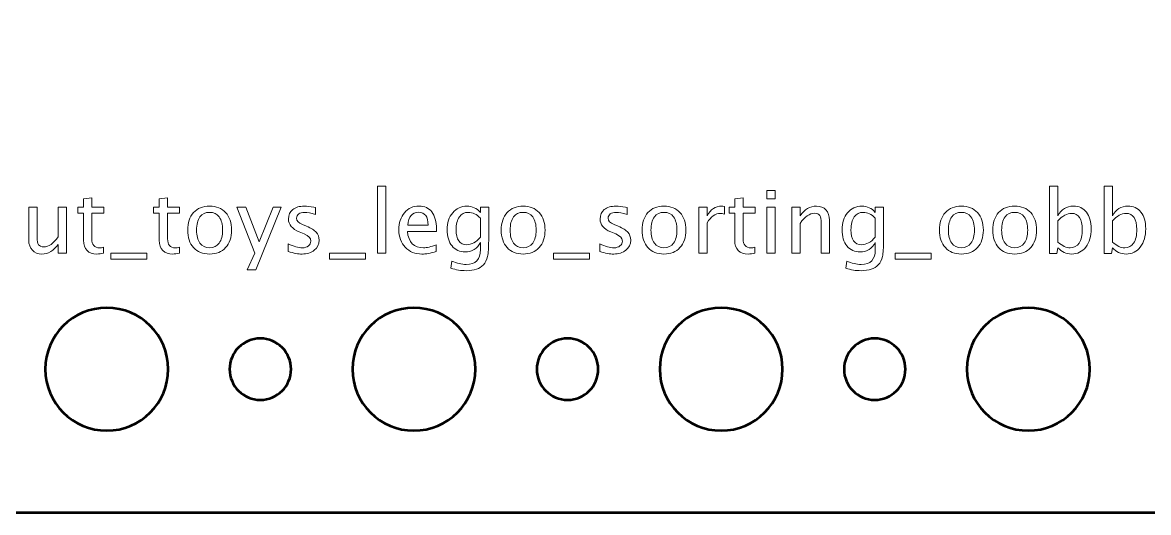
# Model space of a CAD drawing. Header units: centimetres. Extents: x -10.4 to 10.4, y -10.4 to 10.4.
# Drawn here: x -5.66 to -0.16, y -10.45 to -8.06 of the extents above; entities that cross this region are included whole.
import ezdxf

# ---------------------------------------------------------------- set-up
doc = ezdxf.new("R2010")
doc.units = ezdxf.units.CM
doc.header["$MEASUREMENT"] = 0
doc.layers.add('Layer 1', color=7, linetype='Continuous')

msp = doc.modelspace()

# ---------------------------------------------------------------- linework, layer by layer
at = {"layer": 'Layer 1', "lineweight": 53}
for points, knots in [([(-10.45, -9.95), (-10.45, -9.95), (-10.45, 9.95), (-10.45, 9.95), (-10.45, 9.95), (-10.45, 10.22614), (-10.22614, 10.45), (-9.95, 10.45), (-9.95, 10.45), (-9.95, 10.45), (9.95, 10.45), (9.95, 10.45), (9.95, 10.45), (10.22614, 10.45), (10.45, 10.22614), (10.45, 9.95), (10.45, 9.95), (10.45, 9.95), (10.45, -9.95), (10.45, -9.95), (10.45, -9.95), (10.45, -10.22614), (10.22614, -10.45), (9.95, -10.45), (9.95, -10.45), (9.95, -10.45), (-9.95, -10.45), (-9.95, -10.45), (-9.95, -10.45), (-10.22614, -10.45), (-10.45, -10.22614), (-10.45, -9.95)], [0, 0, 0, 0, 0.1111111, 0.1111111, 0.1111111, 0.1111111, 0.2222222, 0.2222222, 0.2222222, 0.2222222, 0.3333333, 0.3333333, 0.3333333, 0.3333333, 0.4444444, 0.4444444, 0.4444444, 0.4444444, 0.5555556, 0.5555556, 0.5555556, 0.5555556, 0.6666667, 0.6666667, 0.6666667, 0.6666667, 0.7777778, 0.7777778, 0.7777778, 0.7777778, 1, 1, 1, 1]), ([(-5.55, -9.75), (-5.55, -9.58431), (-5.41569, -9.45), (-5.25, -9.45), (-5.25, -9.45), (-5.08431, -9.45), (-4.95, -9.58431), (-4.95, -9.75), (-4.95, -9.75), (-4.95, -9.91569), (-5.08431, -10.05), (-5.25, -10.05), (-5.25, -10.05), (-5.41569, -10.05), (-5.55, -9.91569), (-5.55, -9.75)], [0, 0, 0, 0, 0.2, 0.2, 0.2, 0.2, 0.4, 0.4, 0.4, 0.4, 0.6, 0.6, 0.6, 0.6, 1, 1, 1, 1]), ([(-4.05, -9.75), (-4.05, -9.58431), (-3.91569, -9.45), (-3.75, -9.45), (-3.75, -9.45), (-3.58431, -9.45), (-3.45, -9.58431), (-3.45, -9.75), (-3.45, -9.75), (-3.45, -9.91569), (-3.58431, -10.05), (-3.75, -10.05), (-3.75, -10.05), (-3.91569, -10.05), (-4.05, -9.91569), (-4.05, -9.75)], [0, 0, 0, 0, 0.2, 0.2, 0.2, 0.2, 0.4, 0.4, 0.4, 0.4, 0.6, 0.6, 0.6, 0.6, 1, 1, 1, 1]), ([(-2.55, -9.75), (-2.55, -9.58431), (-2.41569, -9.45), (-2.25, -9.45), (-2.25, -9.45), (-2.08431, -9.45), (-1.95, -9.58431), (-1.95, -9.75), (-1.95, -9.75), (-1.95, -9.91569), (-2.08431, -10.05), (-2.25, -10.05), (-2.25, -10.05), (-2.41569, -10.05), (-2.55, -9.91569), (-2.55, -9.75)], [0, 0, 0, 0, 0.2, 0.2, 0.2, 0.2, 0.4, 0.4, 0.4, 0.4, 0.6, 0.6, 0.6, 0.6, 1, 1, 1, 1]), ([(-1.05, -9.75), (-1.05, -9.58431), (-0.91569, -9.45), (-0.75, -9.45), (-0.75, -9.45), (-0.58431, -9.45), (-0.45, -9.58431), (-0.45, -9.75), (-0.45, -9.75), (-0.45, -9.91569), (-0.58431, -10.05), (-0.75, -10.05), (-0.75, -10.05), (-0.91569, -10.05), (-1.05, -9.91569), (-1.05, -9.75)], [0, 0, 0, 0, 0.2, 0.2, 0.2, 0.2, 0.4, 0.4, 0.4, 0.4, 0.6, 0.6, 0.6, 0.6, 1, 1, 1, 1]), ([(-4.65, -9.75), (-4.65, -9.66716), (-4.58284, -9.6), (-4.5, -9.6), (-4.5, -9.6), (-4.41716, -9.6), (-4.35, -9.66716), (-4.35, -9.75), (-4.35, -9.75), (-4.35, -9.83284), (-4.41716, -9.9), (-4.5, -9.9), (-4.5, -9.9), (-4.58284, -9.9), (-4.65, -9.83284), (-4.65, -9.75)], [0, 0, 0, 0, 0.2, 0.2, 0.2, 0.2, 0.4, 0.4, 0.4, 0.4, 0.6, 0.6, 0.6, 0.6, 1, 1, 1, 1]), ([(-3.15, -9.75), (-3.15, -9.66716), (-3.08284, -9.6), (-3, -9.6), (-3, -9.6), (-2.91716, -9.6), (-2.85, -9.66716), (-2.85, -9.75), (-2.85, -9.75), (-2.85, -9.83284), (-2.91716, -9.9), (-3, -9.9), (-3, -9.9), (-3.08284, -9.9), (-3.15, -9.83284), (-3.15, -9.75)], [0, 0, 0, 0, 0.2, 0.2, 0.2, 0.2, 0.4, 0.4, 0.4, 0.4, 0.6, 0.6, 0.6, 0.6, 1, 1, 1, 1]), ([(-1.65, -9.75), (-1.65, -9.66716), (-1.58284, -9.6), (-1.5, -9.6), (-1.5, -9.6), (-1.41716, -9.6), (-1.35, -9.66716), (-1.35, -9.75), (-1.35, -9.75), (-1.35, -9.83284), (-1.41716, -9.9), (-1.5, -9.9), (-1.5, -9.9), (-1.58284, -9.9), (-1.65, -9.83284), (-1.65, -9.75)], [0, 0, 0, 0, 0.2, 0.2, 0.2, 0.2, 0.4, 0.4, 0.4, 0.4, 0.6, 0.6, 0.6, 0.6, 1, 1, 1, 1])]:
    msp.add_open_spline(points, degree=3, knots=knots, dxfattribs=at)
at = {"layer": 'Layer 1', "color": 5, "lineweight": 9}
for points, knots in [([(-3.92827, -9.18252), (-3.92827, -9.18252), (-3.92827, -8.85613), (-3.92827, -8.85613), (-3.92827, -8.85613), (-3.92827, -8.85613), (-3.88763, -8.85613), (-3.88763, -8.85613), (-3.88763, -8.85613), (-3.88763, -8.85613), (-3.88763, -9.18252), (-3.88763, -9.18252), (-3.88763, -9.18252), (-3.88763, -9.18252), (-3.92827, -9.18252), (-3.92827, -9.18252)], [0, 0, 0, 0, 0.2, 0.2, 0.2, 0.2, 0.4, 0.4, 0.4, 0.4, 0.6, 0.6, 0.6, 0.6, 1, 1, 1, 1]), ([(-2.02693, -8.91709), (-2.02693, -8.91709), (-2.02693, -8.87645), (-2.02693, -8.87645), (-2.02693, -8.87645), (-2.02693, -8.87645), (-1.98629, -8.87645), (-1.98629, -8.87645), (-1.98629, -8.87645), (-1.98629, -8.87645), (-1.98629, -8.91709), (-1.98629, -8.91709), (-1.98629, -8.91709), (-1.98629, -8.91709), (-2.02693, -8.91709), (-2.02693, -8.91709)], [0, 0, 0, 0, 0.2, 0.2, 0.2, 0.2, 0.4, 0.4, 0.4, 0.4, 0.6, 0.6, 0.6, 0.6, 1, 1, 1, 1]), ([(-0.64608, -9.18506), (-0.64608, -9.18506), (-0.64608, -8.85613), (-0.64608, -8.85613), (-0.64608, -8.85613), (-0.64608, -8.85613), (-0.60544, -8.85613), (-0.60544, -8.85613), (-0.60544, -8.85613), (-0.60544, -8.85613), (-0.60544, -9.00056), (-0.60544, -9.00056), (-0.60544, -9.00056), (-0.58879, -8.96916), (-0.56374, -8.9535), (-0.53037, -8.9535), (-0.53037, -8.9535), (-0.50335, -8.9535), (-0.48211, -8.96331), (-0.46659, -8.98299), (-0.46659, -8.98299), (-0.45107, -9.00268), (-0.44331, -9.02956), (-0.44331, -9.06363), (-0.44331, -9.06363), (-0.44331, -9.10075), (-0.45212, -9.13073), (-0.46969, -9.15345), (-0.46969, -9.15345), (-0.48726, -9.17624), (-0.5104, -9.1876), (-0.53905, -9.1876), (-0.53905, -9.1876), (-0.56565, -9.1876), (-0.5878, -9.17744), (-0.60544, -9.15705), (-0.60544, -9.15705), (-0.60544, -9.15705), (-0.61038, -9.18506), (-0.61038, -9.18506), (-0.61038, -9.18506), (-0.61038, -9.18506), (-0.64608, -9.18506), (-0.64608, -9.18506)], [0, 0, 0, 0, 0.0833333, 0.0833333, 0.0833333, 0.0833333, 0.1666667, 0.1666667, 0.1666667, 0.1666667, 0.25, 0.25, 0.25, 0.25, 0.3333333, 0.3333333, 0.3333333, 0.3333333, 0.4166667, 0.4166667, 0.4166667, 0.4166667, 0.5, 0.5, 0.5, 0.5, 0.5833333, 0.5833333, 0.5833333, 0.5833333, 0.6666667, 0.6666667, 0.6666667, 0.6666667, 0.75, 0.75, 0.75, 0.75, 0.8333333, 0.8333333, 0.8333333, 0.8333333, 1, 1, 1, 1]), ([(-0.37966, -9.18506), (-0.37966, -9.18506), (-0.37966, -8.85613), (-0.37966, -8.85613), (-0.37966, -8.85613), (-0.37966, -8.85613), (-0.33902, -8.85613), (-0.33902, -8.85613), (-0.33902, -8.85613), (-0.33902, -8.85613), (-0.33902, -9.00056), (-0.33902, -9.00056), (-0.33902, -9.00056), (-0.32237, -8.96916), (-0.29732, -8.9535), (-0.26395, -8.9535), (-0.26395, -8.9535), (-0.23693, -8.9535), (-0.21569, -8.96331), (-0.20017, -8.98299), (-0.20017, -8.98299), (-0.18465, -9.00268), (-0.17689, -9.02956), (-0.17689, -9.06363), (-0.17689, -9.06363), (-0.17689, -9.10075), (-0.1857, -9.13073), (-0.20327, -9.15345), (-0.20327, -9.15345), (-0.22084, -9.17624), (-0.24398, -9.1876), (-0.27263, -9.1876), (-0.27263, -9.1876), (-0.29923, -9.1876), (-0.32138, -9.17744), (-0.33902, -9.15705), (-0.33902, -9.15705), (-0.33902, -9.15705), (-0.34396, -9.18506), (-0.34396, -9.18506), (-0.34396, -9.18506), (-0.34396, -9.18506), (-0.37966, -9.18506), (-0.37966, -9.18506)], [0, 0, 0, 0, 0.0833333, 0.0833333, 0.0833333, 0.0833333, 0.1666667, 0.1666667, 0.1666667, 0.1666667, 0.25, 0.25, 0.25, 0.25, 0.3333333, 0.3333333, 0.3333333, 0.3333333, 0.4166667, 0.4166667, 0.4166667, 0.4166667, 0.5, 0.5, 0.5, 0.5, 0.5833333, 0.5833333, 0.5833333, 0.5833333, 0.6666667, 0.6666667, 0.6666667, 0.6666667, 0.75, 0.75, 0.75, 0.75, 0.8333333, 0.8333333, 0.8333333, 0.8333333, 1, 1, 1, 1]), ([(-5.48756, -9.18252), (-5.48756, -9.18252), (-5.48756, -9.14033), (-5.48756, -9.14033), (-5.48756, -9.14033), (-5.50923, -9.17187), (-5.53554, -9.1876), (-5.56645, -9.1876), (-5.56645, -9.1876), (-5.58606, -9.1876), (-5.60165, -9.18146), (-5.61322, -9.16911), (-5.61322, -9.16911), (-5.62486, -9.15677), (-5.63065, -9.14019), (-5.63065, -9.11923), (-5.63065, -9.11923), (-5.63065, -9.11923), (-5.63065, -8.95816), (-5.63065, -8.95816), (-5.63065, -8.95816), (-5.63065, -8.95816), (-5.59001, -8.95816), (-5.59001, -8.95816), (-5.59001, -8.95816), (-5.59001, -8.95816), (-5.59001, -9.10597), (-5.59001, -9.10597), (-5.59001, -9.10597), (-5.59001, -9.12283), (-5.58754, -9.13475), (-5.58267, -9.14181), (-5.58267, -9.14181), (-5.57773, -9.14894), (-5.56955, -9.15246), (-5.55805, -9.15246), (-5.55805, -9.15246), (-5.53321, -9.15246), (-5.50965, -9.13617), (-5.48756, -9.1035), (-5.48756, -9.1035), (-5.48756, -9.1035), (-5.48756, -8.95816), (-5.48756, -8.95816), (-5.48756, -8.95816), (-5.48756, -8.95816), (-5.44693, -8.95816), (-5.44693, -8.95816), (-5.44693, -8.95816), (-5.44693, -8.95816), (-5.44693, -9.18252), (-5.44693, -9.18252), (-5.44693, -9.18252), (-5.44693, -9.18252), (-5.48756, -9.18252), (-5.48756, -9.18252)], [0, 0, 0, 0, 0.0666667, 0.0666667, 0.0666667, 0.0666667, 0.1333333, 0.1333333, 0.1333333, 0.1333333, 0.2, 0.2, 0.2, 0.2, 0.2666667, 0.2666667, 0.2666667, 0.2666667, 0.3333333, 0.3333333, 0.3333333, 0.3333333, 0.4, 0.4, 0.4, 0.4, 0.4666667, 0.4666667, 0.4666667, 0.4666667, 0.5333333, 0.5333333, 0.5333333, 0.5333333, 0.6, 0.6, 0.6, 0.6, 0.6666667, 0.6666667, 0.6666667, 0.6666667, 0.7333333, 0.7333333, 0.7333333, 0.7333333, 0.8, 0.8, 0.8, 0.8, 0.8666667, 0.8666667, 0.8666667, 0.8666667, 1, 1, 1, 1]), ([(-5.26503, -9.18245), (-5.27759, -9.18591), (-5.28853, -9.1876), (-5.29777, -9.1876), (-5.29777, -9.1876), (-5.31851, -9.1876), (-5.33467, -9.18167), (-5.34624, -9.16982), (-5.34624, -9.16982), (-5.35788, -9.15797), (-5.36367, -9.14153), (-5.36367, -9.12043), (-5.36367, -9.12043), (-5.36367, -9.12043), (-5.36367, -8.98863), (-5.36367, -8.98863), (-5.36367, -8.98863), (-5.36367, -8.98863), (-5.39175, -8.98863), (-5.39175, -8.98863), (-5.39175, -8.98863), (-5.39175, -8.98863), (-5.39175, -8.95816), (-5.39175, -8.95816), (-5.39175, -8.95816), (-5.39175, -8.95816), (-5.36367, -8.95816), (-5.36367, -8.95816), (-5.36367, -8.95816), (-5.36367, -8.95816), (-5.36367, -8.91759), (-5.36367, -8.91759), (-5.36367, -8.91759), (-5.36367, -8.91759), (-5.32303, -8.91371), (-5.32303, -8.91371), (-5.32303, -8.91371), (-5.32303, -8.91371), (-5.32303, -8.95816), (-5.32303, -8.95816), (-5.32303, -8.95816), (-5.32303, -8.95816), (-5.26418, -8.95816), (-5.26418, -8.95816), (-5.26418, -8.95816), (-5.26418, -8.95816), (-5.26418, -8.98863), (-5.26418, -8.98863), (-5.26418, -8.98863), (-5.26418, -8.98863), (-5.32303, -8.98863), (-5.32303, -8.98863), (-5.32303, -8.98863), (-5.32303, -8.98863), (-5.32303, -9.11309), (-5.32303, -9.11309), (-5.32303, -9.11309), (-5.32303, -9.14244), (-5.31026, -9.15712), (-5.28479, -9.15712), (-5.28479, -9.15712), (-5.27935, -9.15712), (-5.27279, -9.1562), (-5.26503, -9.15444), (-5.26503, -9.15444), (-5.26503, -9.15444), (-5.26503, -9.18245), (-5.26503, -9.18245)], [0, 0, 0, 0, 0.0555556, 0.0555556, 0.0555556, 0.0555556, 0.1111111, 0.1111111, 0.1111111, 0.1111111, 0.1666667, 0.1666667, 0.1666667, 0.1666667, 0.2222222, 0.2222222, 0.2222222, 0.2222222, 0.2777778, 0.2777778, 0.2777778, 0.2777778, 0.3333333, 0.3333333, 0.3333333, 0.3333333, 0.3888889, 0.3888889, 0.3888889, 0.3888889, 0.4444444, 0.4444444, 0.4444444, 0.4444444, 0.5, 0.5, 0.5, 0.5, 0.5555556, 0.5555556, 0.5555556, 0.5555556, 0.6111111, 0.6111111, 0.6111111, 0.6111111, 0.6666667, 0.6666667, 0.6666667, 0.6666667, 0.7222222, 0.7222222, 0.7222222, 0.7222222, 0.7777778, 0.7777778, 0.7777778, 0.7777778, 0.8333333, 0.8333333, 0.8333333, 0.8333333, 0.8888889, 0.8888889, 0.8888889, 0.8888889, 1, 1, 1, 1]), ([(-4.89503, -9.18245), (-4.90759, -9.18591), (-4.91853, -9.1876), (-4.92777, -9.1876), (-4.92777, -9.1876), (-4.94851, -9.1876), (-4.96467, -9.18167), (-4.97624, -9.16982), (-4.97624, -9.16982), (-4.98788, -9.15797), (-4.99367, -9.14153), (-4.99367, -9.12043), (-4.99367, -9.12043), (-4.99367, -9.12043), (-4.99367, -8.98863), (-4.99367, -8.98863), (-4.99367, -8.98863), (-4.99367, -8.98863), (-5.02175, -8.98863), (-5.02175, -8.98863), (-5.02175, -8.98863), (-5.02175, -8.98863), (-5.02175, -8.95816), (-5.02175, -8.95816), (-5.02175, -8.95816), (-5.02175, -8.95816), (-4.99367, -8.95816), (-4.99367, -8.95816), (-4.99367, -8.95816), (-4.99367, -8.95816), (-4.99367, -8.91759), (-4.99367, -8.91759), (-4.99367, -8.91759), (-4.99367, -8.91759), (-4.95303, -8.91371), (-4.95303, -8.91371), (-4.95303, -8.91371), (-4.95303, -8.91371), (-4.95303, -8.95816), (-4.95303, -8.95816), (-4.95303, -8.95816), (-4.95303, -8.95816), (-4.89418, -8.95816), (-4.89418, -8.95816), (-4.89418, -8.95816), (-4.89418, -8.95816), (-4.89418, -8.98863), (-4.89418, -8.98863), (-4.89418, -8.98863), (-4.89418, -8.98863), (-4.95303, -8.98863), (-4.95303, -8.98863), (-4.95303, -8.98863), (-4.95303, -8.98863), (-4.95303, -9.11309), (-4.95303, -9.11309), (-4.95303, -9.11309), (-4.95303, -9.14244), (-4.94026, -9.15712), (-4.91479, -9.15712), (-4.91479, -9.15712), (-4.90935, -9.15712), (-4.90279, -9.1562), (-4.89503, -9.15444), (-4.89503, -9.15444), (-4.89503, -9.15444), (-4.89503, -9.18245), (-4.89503, -9.18245)], [0, 0, 0, 0, 0.0555556, 0.0555556, 0.0555556, 0.0555556, 0.1111111, 0.1111111, 0.1111111, 0.1111111, 0.1666667, 0.1666667, 0.1666667, 0.1666667, 0.2222222, 0.2222222, 0.2222222, 0.2222222, 0.2777778, 0.2777778, 0.2777778, 0.2777778, 0.3333333, 0.3333333, 0.3333333, 0.3333333, 0.3888889, 0.3888889, 0.3888889, 0.3888889, 0.4444444, 0.4444444, 0.4444444, 0.4444444, 0.5, 0.5, 0.5, 0.5, 0.5555556, 0.5555556, 0.5555556, 0.5555556, 0.6111111, 0.6111111, 0.6111111, 0.6111111, 0.6666667, 0.6666667, 0.6666667, 0.6666667, 0.7222222, 0.7222222, 0.7222222, 0.7222222, 0.7777778, 0.7777778, 0.7777778, 0.7777778, 0.8333333, 0.8333333, 0.8333333, 0.8333333, 0.8888889, 0.8888889, 0.8888889, 0.8888889, 1, 1, 1, 1]), ([(-4.74771, -9.1876), (-4.78066, -9.1876), (-4.80676, -9.17709), (-4.82595, -9.15606), (-4.82595, -9.15606), (-4.84521, -9.13504), (-4.85481, -9.10646), (-4.85481, -9.07041), (-4.85481, -9.07041), (-4.85481, -9.03443), (-4.84521, -9.00592), (-4.82595, -8.98497), (-4.82595, -8.98497), (-4.80676, -8.96401), (-4.78066, -8.9535), (-4.74771, -8.9535), (-4.74771, -8.9535), (-4.71476, -8.9535), (-4.68865, -8.96401), (-4.66946, -8.98497), (-4.66946, -8.98497), (-4.6502, -9.00592), (-4.64061, -9.03443), (-4.64061, -9.07041), (-4.64061, -9.07041), (-4.64061, -9.10646), (-4.6502, -9.13504), (-4.66946, -9.15606), (-4.66946, -9.15606), (-4.68865, -9.17709), (-4.71476, -9.1876), (-4.74771, -9.1876)], [0, 0, 0, 0, 0.1111111, 0.1111111, 0.1111111, 0.1111111, 0.2222222, 0.2222222, 0.2222222, 0.2222222, 0.3333333, 0.3333333, 0.3333333, 0.3333333, 0.4444444, 0.4444444, 0.4444444, 0.4444444, 0.5555556, 0.5555556, 0.5555556, 0.5555556, 0.6666667, 0.6666667, 0.6666667, 0.6666667, 0.7777778, 0.7777778, 0.7777778, 0.7777778, 1, 1, 1, 1]), ([(-4.5637, -9.26422), (-4.5637, -9.26422), (-4.52729, -9.1828), (-4.52729, -9.1828), (-4.52729, -9.1828), (-4.52729, -9.1828), (-4.61421, -8.95816), (-4.61421, -8.95816), (-4.61421, -8.95816), (-4.61421, -8.95816), (-4.57061, -8.95816), (-4.57061, -8.95816), (-4.57061, -8.95816), (-4.57061, -8.95816), (-4.50598, -9.12805), (-4.50598, -9.12805), (-4.50598, -9.12805), (-4.50598, -9.12805), (-4.43705, -8.95816), (-4.43705, -8.95816), (-4.43705, -8.95816), (-4.43705, -8.95816), (-4.39874, -8.95816), (-4.39874, -8.95816), (-4.39874, -8.95816), (-4.39874, -8.95816), (-4.52136, -9.26422), (-4.52136, -9.26422), (-4.52136, -9.26422), (-4.52136, -9.26422), (-4.5637, -9.26422), (-4.5637, -9.26422)], [0, 0, 0, 0, 0.1111111, 0.1111111, 0.1111111, 0.1111111, 0.2222222, 0.2222222, 0.2222222, 0.2222222, 0.3333333, 0.3333333, 0.3333333, 0.3333333, 0.4444444, 0.4444444, 0.4444444, 0.4444444, 0.5555556, 0.5555556, 0.5555556, 0.5555556, 0.6666667, 0.6666667, 0.6666667, 0.6666667, 0.7777778, 0.7777778, 0.7777778, 0.7777778, 1, 1, 1, 1]), ([(-4.36381, -9.17448), (-4.36381, -9.17448), (-4.36381, -9.13722), (-4.36381, -9.13722), (-4.36381, -9.13722), (-4.33721, -9.15049), (-4.31414, -9.15712), (-4.29446, -9.15712), (-4.29446, -9.15712), (-4.28275, -9.15712), (-4.27301, -9.15395), (-4.26532, -9.1476), (-4.26532, -9.1476), (-4.25763, -9.14132), (-4.25375, -9.13341), (-4.25375, -9.12389), (-4.25375, -9.12389), (-4.25375, -9.10999), (-4.26454, -9.09849), (-4.28613, -9.08939), (-4.28613, -9.08939), (-4.28613, -9.08939), (-4.30991, -9.0793), (-4.30991, -9.0793), (-4.30991, -9.0793), (-4.34498, -9.06476), (-4.36254, -9.04374), (-4.36254, -9.01643), (-4.36254, -9.01643), (-4.36254, -8.99689), (-4.35563, -8.98151), (-4.3418, -8.97029), (-4.3418, -8.97029), (-4.32797, -8.95907), (-4.30899, -8.9535), (-4.28493, -8.9535), (-4.28493, -8.9535), (-4.27244, -8.9535), (-4.25692, -8.95519), (-4.23851, -8.95865), (-4.23851, -8.95865), (-4.23851, -8.95865), (-4.23004, -8.96027), (-4.23004, -8.96027), (-4.23004, -8.96027), (-4.23004, -8.96027), (-4.23004, -8.99414), (-4.23004, -8.99414), (-4.23004, -8.99414), (-4.25269, -8.98736), (-4.27075, -8.98398), (-4.28423, -8.98398), (-4.28423, -8.98398), (-4.29608, -8.98398), (-4.30546, -8.98659), (-4.31259, -8.99174), (-4.31259, -8.99174), (-4.31965, -8.99689), (-4.32317, -9.0038), (-4.32317, -9.01248), (-4.32317, -9.01248), (-4.32317, -9.02469), (-4.3133, -9.03506), (-4.29347, -9.04346), (-4.29347, -9.04346), (-4.29347, -9.04346), (-4.27393, -9.05171), (-4.27393, -9.05171), (-4.27393, -9.05171), (-4.25177, -9.06102), (-4.23611, -9.0709), (-4.22694, -9.08127), (-4.22694, -9.08127), (-4.21769, -9.09165), (-4.21311, -9.10463), (-4.21311, -9.12015), (-4.21311, -9.12015), (-4.21311, -9.13983), (-4.22087, -9.15599), (-4.23646, -9.16862), (-4.23646, -9.16862), (-4.25198, -9.18125), (-4.27188, -9.1876), (-4.29608, -9.1876), (-4.29608, -9.1876), (-4.31471, -9.1876), (-4.33721, -9.18323), (-4.36381, -9.17448)], [0, 0, 0, 0, 0.0434783, 0.0434783, 0.0434783, 0.0434783, 0.0869565, 0.0869565, 0.0869565, 0.0869565, 0.1304348, 0.1304348, 0.1304348, 0.1304348, 0.173913, 0.173913, 0.173913, 0.173913, 0.2173913, 0.2173913, 0.2173913, 0.2173913, 0.2608696, 0.2608696, 0.2608696, 0.2608696, 0.3043478, 0.3043478, 0.3043478, 0.3043478, 0.3478261, 0.3478261, 0.3478261, 0.3478261, 0.3913043, 0.3913043, 0.3913043, 0.3913043, 0.4347826, 0.4347826, 0.4347826, 0.4347826, 0.4782609, 0.4782609, 0.4782609, 0.4782609, 0.5217391, 0.5217391, 0.5217391, 0.5217391, 0.5652174, 0.5652174, 0.5652174, 0.5652174, 0.6086957, 0.6086957, 0.6086957, 0.6086957, 0.6521739, 0.6521739, 0.6521739, 0.6521739, 0.6956522, 0.6956522, 0.6956522, 0.6956522, 0.7391304, 0.7391304, 0.7391304, 0.7391304, 0.7826087, 0.7826087, 0.7826087, 0.7826087, 0.826087, 0.826087, 0.826087, 0.826087, 0.8695652, 0.8695652, 0.8695652, 0.8695652, 0.9130435, 0.9130435, 0.9130435, 0.9130435, 1, 1, 1, 1]), ([(-3.64125, -9.17532), (-3.66856, -9.18351), (-3.69191, -9.1876), (-3.71139, -9.1876), (-3.71139, -9.1876), (-3.74462, -9.1876), (-3.77164, -9.17659), (-3.79245, -9.15465), (-3.79245, -9.15465), (-3.81327, -9.13271), (-3.82371, -9.10427), (-3.82371, -9.06928), (-3.82371, -9.06928), (-3.82371, -9.03534), (-3.81454, -9.00747), (-3.79612, -8.98567), (-3.79612, -8.98567), (-3.77771, -8.96394), (-3.75414, -8.95308), (-3.72543, -8.95308), (-3.72543, -8.95308), (-3.69826, -8.95308), (-3.67724, -8.96274), (-3.66242, -8.98207), (-3.66242, -8.98207), (-3.6476, -9.00141), (-3.6402, -9.02878), (-3.6402, -9.06427), (-3.6402, -9.06427), (-3.6402, -9.06427), (-3.64041, -9.07669), (-3.64041, -9.07669), (-3.64041, -9.07669), (-3.64041, -9.07669), (-3.78222, -9.07669), (-3.78222, -9.07669), (-3.78222, -9.07669), (-3.7763, -9.13031), (-3.75012, -9.15712), (-3.70377, -9.15712), (-3.70377, -9.15712), (-3.68676, -9.15712), (-3.66595, -9.15232), (-3.64125, -9.14273), (-3.64125, -9.14273), (-3.64125, -9.14273), (-3.64125, -9.17532), (-3.64125, -9.17532)], [0, 0, 0, 0, 0.0769231, 0.0769231, 0.0769231, 0.0769231, 0.1538462, 0.1538462, 0.1538462, 0.1538462, 0.2307692, 0.2307692, 0.2307692, 0.2307692, 0.3076923, 0.3076923, 0.3076923, 0.3076923, 0.3846154, 0.3846154, 0.3846154, 0.3846154, 0.4615385, 0.4615385, 0.4615385, 0.4615385, 0.5384615, 0.5384615, 0.5384615, 0.5384615, 0.6153846, 0.6153846, 0.6153846, 0.6153846, 0.6923077, 0.6923077, 0.6923077, 0.6923077, 0.7692308, 0.7692308, 0.7692308, 0.7692308, 0.8461538, 0.8461538, 0.8461538, 0.8461538, 1, 1, 1, 1]), ([(-3.56921, -9.25703), (-3.56921, -9.25703), (-3.56442, -9.22189), (-3.56442, -9.22189), (-3.56442, -9.22189), (-3.54085, -9.2329), (-3.5175, -9.2384), (-3.49443, -9.2384), (-3.49443, -9.2384), (-3.44864, -9.2384), (-3.4257, -9.21413), (-3.4257, -9.16566), (-3.4257, -9.16566), (-3.4257, -9.16566), (-3.4257, -9.13038), (-3.4257, -9.13038), (-3.4257, -9.13038), (-3.43276, -9.14527), (-3.44278, -9.15677), (-3.45583, -9.16502), (-3.45583, -9.16502), (-3.46888, -9.17328), (-3.48342, -9.17744), (-3.49943, -9.17744), (-3.49943, -9.17744), (-3.5266, -9.17744), (-3.54812, -9.1677), (-3.56399, -9.14823), (-3.56399, -9.14823), (-3.57987, -9.12876), (-3.58784, -9.10237), (-3.58784, -9.06907), (-3.58784, -9.06907), (-3.58784, -9.03499), (-3.57881, -9.00719), (-3.56075, -8.98567), (-3.56075, -8.98567), (-3.54261, -8.96422), (-3.51926, -8.9535), (-3.49054, -8.9535), (-3.49054, -8.9535), (-3.46543, -8.9535), (-3.44377, -8.96366), (-3.4257, -8.98405), (-3.4257, -8.98405), (-3.4257, -8.98405), (-3.4257, -8.95816), (-3.4257, -8.95816), (-3.4257, -8.95816), (-3.4257, -8.95816), (-3.38507, -8.95816), (-3.38507, -8.95816), (-3.38507, -8.95816), (-3.38507, -8.95816), (-3.38507, -9.12128), (-3.38507, -9.12128), (-3.38507, -9.12128), (-3.38507, -9.15634), (-3.3869, -9.18231), (-3.39057, -9.19917), (-3.39057, -9.19917), (-3.39417, -9.21603), (-3.40108, -9.22986), (-3.4111, -9.24059), (-3.4111, -9.24059), (-3.42888, -9.25942), (-3.45668, -9.26888), (-3.49443, -9.26888), (-3.49443, -9.26888), (-3.52032, -9.26888), (-3.54522, -9.26493), (-3.56921, -9.25703)], [0, 0, 0, 0, 0.0526316, 0.0526316, 0.0526316, 0.0526316, 0.1052632, 0.1052632, 0.1052632, 0.1052632, 0.1578947, 0.1578947, 0.1578947, 0.1578947, 0.2105263, 0.2105263, 0.2105263, 0.2105263, 0.2631579, 0.2631579, 0.2631579, 0.2631579, 0.3157895, 0.3157895, 0.3157895, 0.3157895, 0.3684211, 0.3684211, 0.3684211, 0.3684211, 0.4210526, 0.4210526, 0.4210526, 0.4210526, 0.4736842, 0.4736842, 0.4736842, 0.4736842, 0.5263158, 0.5263158, 0.5263158, 0.5263158, 0.5789474, 0.5789474, 0.5789474, 0.5789474, 0.6315789, 0.6315789, 0.6315789, 0.6315789, 0.6842105, 0.6842105, 0.6842105, 0.6842105, 0.7368421, 0.7368421, 0.7368421, 0.7368421, 0.7894737, 0.7894737, 0.7894737, 0.7894737, 0.8421053, 0.8421053, 0.8421053, 0.8421053, 0.8947368, 0.8947368, 0.8947368, 0.8947368, 1, 1, 1, 1]), ([(-3.21679, -9.1876), (-3.24974, -9.1876), (-3.27584, -9.17709), (-3.29503, -9.15606), (-3.29503, -9.15606), (-3.31429, -9.13504), (-3.32389, -9.10646), (-3.32389, -9.07041), (-3.32389, -9.07041), (-3.32389, -9.03443), (-3.31429, -9.00592), (-3.29503, -8.98497), (-3.29503, -8.98497), (-3.27584, -8.96401), (-3.24974, -8.9535), (-3.21679, -8.9535), (-3.21679, -8.9535), (-3.18384, -8.9535), (-3.15773, -8.96401), (-3.13854, -8.98497), (-3.13854, -8.98497), (-3.11928, -9.00592), (-3.10969, -9.03443), (-3.10969, -9.07041), (-3.10969, -9.07041), (-3.10969, -9.10646), (-3.11928, -9.13504), (-3.13854, -9.15606), (-3.13854, -9.15606), (-3.15773, -9.17709), (-3.18384, -9.1876), (-3.21679, -9.1876)], [0, 0, 0, 0, 0.1111111, 0.1111111, 0.1111111, 0.1111111, 0.2222222, 0.2222222, 0.2222222, 0.2222222, 0.3333333, 0.3333333, 0.3333333, 0.3333333, 0.4444444, 0.4444444, 0.4444444, 0.4444444, 0.5555556, 0.5555556, 0.5555556, 0.5555556, 0.6666667, 0.6666667, 0.6666667, 0.6666667, 0.7777778, 0.7777778, 0.7777778, 0.7777778, 1, 1, 1, 1]), ([(-2.84241, -9.17448), (-2.84241, -9.17448), (-2.84241, -9.13722), (-2.84241, -9.13722), (-2.84241, -9.13722), (-2.81581, -9.15049), (-2.79274, -9.15712), (-2.77306, -9.15712), (-2.77306, -9.15712), (-2.76135, -9.15712), (-2.75161, -9.15395), (-2.74392, -9.1476), (-2.74392, -9.1476), (-2.73623, -9.14132), (-2.73235, -9.13341), (-2.73235, -9.12389), (-2.73235, -9.12389), (-2.73235, -9.10999), (-2.74314, -9.09849), (-2.76473, -9.08939), (-2.76473, -9.08939), (-2.76473, -9.08939), (-2.78851, -9.0793), (-2.78851, -9.0793), (-2.78851, -9.0793), (-2.82358, -9.06476), (-2.84114, -9.04374), (-2.84114, -9.01643), (-2.84114, -9.01643), (-2.84114, -8.99689), (-2.83423, -8.98151), (-2.8204, -8.97029), (-2.8204, -8.97029), (-2.80657, -8.95907), (-2.78759, -8.9535), (-2.76353, -8.9535), (-2.76353, -8.9535), (-2.75104, -8.9535), (-2.73552, -8.95519), (-2.71711, -8.95865), (-2.71711, -8.95865), (-2.71711, -8.95865), (-2.70864, -8.96027), (-2.70864, -8.96027), (-2.70864, -8.96027), (-2.70864, -8.96027), (-2.70864, -8.99414), (-2.70864, -8.99414), (-2.70864, -8.99414), (-2.73129, -8.98736), (-2.74935, -8.98398), (-2.76283, -8.98398), (-2.76283, -8.98398), (-2.77468, -8.98398), (-2.78406, -8.98659), (-2.79119, -8.99174), (-2.79119, -8.99174), (-2.79825, -8.99689), (-2.80177, -9.0038), (-2.80177, -9.01248), (-2.80177, -9.01248), (-2.80177, -9.02469), (-2.7919, -9.03506), (-2.77207, -9.04346), (-2.77207, -9.04346), (-2.77207, -9.04346), (-2.75253, -9.05171), (-2.75253, -9.05171), (-2.75253, -9.05171), (-2.73037, -9.06102), (-2.71471, -9.0709), (-2.70554, -9.08127), (-2.70554, -9.08127), (-2.69629, -9.09165), (-2.69171, -9.10463), (-2.69171, -9.12015), (-2.69171, -9.12015), (-2.69171, -9.13983), (-2.69947, -9.15599), (-2.71506, -9.16862), (-2.71506, -9.16862), (-2.73058, -9.18125), (-2.75048, -9.1876), (-2.77468, -9.1876), (-2.77468, -9.1876), (-2.79331, -9.1876), (-2.81581, -9.18323), (-2.84241, -9.17448)], [0, 0, 0, 0, 0.0434783, 0.0434783, 0.0434783, 0.0434783, 0.0869565, 0.0869565, 0.0869565, 0.0869565, 0.1304348, 0.1304348, 0.1304348, 0.1304348, 0.173913, 0.173913, 0.173913, 0.173913, 0.2173913, 0.2173913, 0.2173913, 0.2173913, 0.2608696, 0.2608696, 0.2608696, 0.2608696, 0.3043478, 0.3043478, 0.3043478, 0.3043478, 0.3478261, 0.3478261, 0.3478261, 0.3478261, 0.3913043, 0.3913043, 0.3913043, 0.3913043, 0.4347826, 0.4347826, 0.4347826, 0.4347826, 0.4782609, 0.4782609, 0.4782609, 0.4782609, 0.5217391, 0.5217391, 0.5217391, 0.5217391, 0.5652174, 0.5652174, 0.5652174, 0.5652174, 0.6086957, 0.6086957, 0.6086957, 0.6086957, 0.6521739, 0.6521739, 0.6521739, 0.6521739, 0.6956522, 0.6956522, 0.6956522, 0.6956522, 0.7391304, 0.7391304, 0.7391304, 0.7391304, 0.7826087, 0.7826087, 0.7826087, 0.7826087, 0.826087, 0.826087, 0.826087, 0.826087, 0.8695652, 0.8695652, 0.8695652, 0.8695652, 0.9130435, 0.9130435, 0.9130435, 0.9130435, 1, 1, 1, 1]), ([(-2.52922, -9.1876), (-2.56217, -9.1876), (-2.58827, -9.17709), (-2.60746, -9.15606), (-2.60746, -9.15606), (-2.62672, -9.13504), (-2.63632, -9.10646), (-2.63632, -9.07041), (-2.63632, -9.07041), (-2.63632, -9.03443), (-2.62672, -9.00592), (-2.60746, -8.98497), (-2.60746, -8.98497), (-2.58827, -8.96401), (-2.56217, -8.9535), (-2.52922, -8.9535), (-2.52922, -8.9535), (-2.49627, -8.9535), (-2.47016, -8.96401), (-2.45097, -8.98497), (-2.45097, -8.98497), (-2.43171, -9.00592), (-2.42212, -9.03443), (-2.42212, -9.07041), (-2.42212, -9.07041), (-2.42212, -9.10646), (-2.43171, -9.13504), (-2.45097, -9.15606), (-2.45097, -9.15606), (-2.47016, -9.17709), (-2.49627, -9.1876), (-2.52922, -9.1876)], [0, 0, 0, 0, 0.1111111, 0.1111111, 0.1111111, 0.1111111, 0.2222222, 0.2222222, 0.2222222, 0.2222222, 0.3333333, 0.3333333, 0.3333333, 0.3333333, 0.4444444, 0.4444444, 0.4444444, 0.4444444, 0.5555556, 0.5555556, 0.5555556, 0.5555556, 0.6666667, 0.6666667, 0.6666667, 0.6666667, 0.7777778, 0.7777778, 0.7777778, 0.7777778, 1, 1, 1, 1]), ([(-2.35847, -9.18252), (-2.35847, -9.18252), (-2.35847, -8.95816), (-2.35847, -8.95816), (-2.35847, -8.95816), (-2.35847, -8.95816), (-2.31783, -8.95816), (-2.31783, -8.95816), (-2.31783, -8.95816), (-2.31783, -8.95816), (-2.31783, -9.00056), (-2.31783, -9.00056), (-2.31783, -9.00056), (-2.30167, -8.96916), (-2.27825, -8.9535), (-2.24749, -8.9535), (-2.24749, -8.9535), (-2.24332, -8.9535), (-2.23895, -8.95385), (-2.23443, -8.95456), (-2.23443, -8.95456), (-2.23443, -8.95456), (-2.23443, -8.99259), (-2.23443, -8.99259), (-2.23443, -8.99259), (-2.24149, -8.99026), (-2.2477, -8.98906), (-2.25306, -8.98906), (-2.25306, -8.98906), (-2.27888, -8.98906), (-2.30047, -9.0043), (-2.31783, -9.03485), (-2.31783, -9.03485), (-2.31783, -9.03485), (-2.31783, -9.18252), (-2.31783, -9.18252), (-2.31783, -9.18252), (-2.31783, -9.18252), (-2.35847, -9.18252), (-2.35847, -9.18252)], [0, 0, 0, 0, 0.0909091, 0.0909091, 0.0909091, 0.0909091, 0.1818182, 0.1818182, 0.1818182, 0.1818182, 0.2727273, 0.2727273, 0.2727273, 0.2727273, 0.3636364, 0.3636364, 0.3636364, 0.3636364, 0.4545455, 0.4545455, 0.4545455, 0.4545455, 0.5454545, 0.5454545, 0.5454545, 0.5454545, 0.6363636, 0.6363636, 0.6363636, 0.6363636, 0.7272727, 0.7272727, 0.7272727, 0.7272727, 0.8181818, 0.8181818, 0.8181818, 0.8181818, 1, 1, 1, 1]), ([(-2.08493, -9.18245), (-2.09749, -9.18591), (-2.10843, -9.1876), (-2.11767, -9.1876), (-2.11767, -9.1876), (-2.13841, -9.1876), (-2.15457, -9.18167), (-2.16614, -9.16982), (-2.16614, -9.16982), (-2.17778, -9.15797), (-2.18357, -9.14153), (-2.18357, -9.12043), (-2.18357, -9.12043), (-2.18357, -9.12043), (-2.18357, -8.98863), (-2.18357, -8.98863), (-2.18357, -8.98863), (-2.18357, -8.98863), (-2.21165, -8.98863), (-2.21165, -8.98863), (-2.21165, -8.98863), (-2.21165, -8.98863), (-2.21165, -8.95816), (-2.21165, -8.95816), (-2.21165, -8.95816), (-2.21165, -8.95816), (-2.18357, -8.95816), (-2.18357, -8.95816), (-2.18357, -8.95816), (-2.18357, -8.95816), (-2.18357, -8.91759), (-2.18357, -8.91759), (-2.18357, -8.91759), (-2.18357, -8.91759), (-2.14293, -8.91371), (-2.14293, -8.91371), (-2.14293, -8.91371), (-2.14293, -8.91371), (-2.14293, -8.95816), (-2.14293, -8.95816), (-2.14293, -8.95816), (-2.14293, -8.95816), (-2.08408, -8.95816), (-2.08408, -8.95816), (-2.08408, -8.95816), (-2.08408, -8.95816), (-2.08408, -8.98863), (-2.08408, -8.98863), (-2.08408, -8.98863), (-2.08408, -8.98863), (-2.14293, -8.98863), (-2.14293, -8.98863), (-2.14293, -8.98863), (-2.14293, -8.98863), (-2.14293, -9.11309), (-2.14293, -9.11309), (-2.14293, -9.11309), (-2.14293, -9.14244), (-2.13016, -9.15712), (-2.10469, -9.15712), (-2.10469, -9.15712), (-2.09925, -9.15712), (-2.09269, -9.1562), (-2.08493, -9.15444), (-2.08493, -9.15444), (-2.08493, -9.15444), (-2.08493, -9.18245), (-2.08493, -9.18245)], [0, 0, 0, 0, 0.0555556, 0.0555556, 0.0555556, 0.0555556, 0.1111111, 0.1111111, 0.1111111, 0.1111111, 0.1666667, 0.1666667, 0.1666667, 0.1666667, 0.2222222, 0.2222222, 0.2222222, 0.2222222, 0.2777778, 0.2777778, 0.2777778, 0.2777778, 0.3333333, 0.3333333, 0.3333333, 0.3333333, 0.3888889, 0.3888889, 0.3888889, 0.3888889, 0.4444444, 0.4444444, 0.4444444, 0.4444444, 0.5, 0.5, 0.5, 0.5, 0.5555556, 0.5555556, 0.5555556, 0.5555556, 0.6111111, 0.6111111, 0.6111111, 0.6111111, 0.6666667, 0.6666667, 0.6666667, 0.6666667, 0.7222222, 0.7222222, 0.7222222, 0.7222222, 0.7777778, 0.7777778, 0.7777778, 0.7777778, 0.8333333, 0.8333333, 0.8333333, 0.8333333, 0.8888889, 0.8888889, 0.8888889, 0.8888889, 1, 1, 1, 1]), ([(-2.02693, -9.18252), (-2.02693, -9.18252), (-2.02693, -8.95816), (-2.02693, -8.95816), (-2.02693, -8.95816), (-2.02693, -8.95816), (-1.98629, -8.95816), (-1.98629, -8.95816), (-1.98629, -8.95816), (-1.98629, -8.95816), (-1.98629, -9.18252), (-1.98629, -9.18252), (-1.98629, -9.18252), (-1.98629, -9.18252), (-2.02693, -9.18252), (-2.02693, -9.18252)], [0, 0, 0, 0, 0.2, 0.2, 0.2, 0.2, 0.4, 0.4, 0.4, 0.4, 0.6, 0.6, 0.6, 0.6, 1, 1, 1, 1]), ([(-1.90459, -9.18252), (-1.90459, -9.18252), (-1.90459, -8.95816), (-1.90459, -8.95816), (-1.90459, -8.95816), (-1.90459, -8.95816), (-1.86395, -8.95816), (-1.86395, -8.95816), (-1.86395, -8.95816), (-1.86395, -8.95816), (-1.86395, -9.00056), (-1.86395, -9.00056), (-1.86395, -9.00056), (-1.84243, -8.96916), (-1.81604, -8.9535), (-1.78486, -8.9535), (-1.78486, -8.9535), (-1.76524, -8.9535), (-1.74965, -8.95964), (-1.73815, -8.97198), (-1.73815, -8.97198), (-1.72665, -8.98426), (-1.72087, -9.00084), (-1.72087, -9.02158), (-1.72087, -9.02158), (-1.72087, -9.02158), (-1.72087, -9.18252), (-1.72087, -9.18252), (-1.72087, -9.18252), (-1.72087, -9.18252), (-1.7615, -9.18252), (-1.7615, -9.18252), (-1.7615, -9.18252), (-1.7615, -9.18252), (-1.7615, -9.03485), (-1.7615, -9.03485), (-1.7615, -9.03485), (-1.7615, -9.0182), (-1.76397, -9.00634), (-1.76884, -8.99929), (-1.76884, -8.99929), (-1.77378, -8.99216), (-1.7819, -8.98863), (-1.79325, -8.98863), (-1.79325, -8.98863), (-1.81823, -8.98863), (-1.8418, -9.00493), (-1.86395, -9.03753), (-1.86395, -9.03753), (-1.86395, -9.03753), (-1.86395, -9.18252), (-1.86395, -9.18252), (-1.86395, -9.18252), (-1.86395, -9.18252), (-1.90459, -9.18252), (-1.90459, -9.18252)], [0, 0, 0, 0, 0.0666667, 0.0666667, 0.0666667, 0.0666667, 0.1333333, 0.1333333, 0.1333333, 0.1333333, 0.2, 0.2, 0.2, 0.2, 0.2666667, 0.2666667, 0.2666667, 0.2666667, 0.3333333, 0.3333333, 0.3333333, 0.3333333, 0.4, 0.4, 0.4, 0.4, 0.4666667, 0.4666667, 0.4666667, 0.4666667, 0.5333333, 0.5333333, 0.5333333, 0.5333333, 0.6, 0.6, 0.6, 0.6, 0.6666667, 0.6666667, 0.6666667, 0.6666667, 0.7333333, 0.7333333, 0.7333333, 0.7333333, 0.8, 0.8, 0.8, 0.8, 0.8666667, 0.8666667, 0.8666667, 0.8666667, 1, 1, 1, 1]), ([(-1.64099, -9.25703), (-1.64099, -9.25703), (-1.6362, -9.22189), (-1.6362, -9.22189), (-1.6362, -9.22189), (-1.61263, -9.2329), (-1.58928, -9.2384), (-1.56621, -9.2384), (-1.56621, -9.2384), (-1.52042, -9.2384), (-1.49748, -9.21413), (-1.49748, -9.16566), (-1.49748, -9.16566), (-1.49748, -9.16566), (-1.49748, -9.13038), (-1.49748, -9.13038), (-1.49748, -9.13038), (-1.50454, -9.14527), (-1.51456, -9.15677), (-1.52761, -9.16502), (-1.52761, -9.16502), (-1.54066, -9.17328), (-1.5552, -9.17744), (-1.57121, -9.17744), (-1.57121, -9.17744), (-1.59838, -9.17744), (-1.6199, -9.1677), (-1.63577, -9.14823), (-1.63577, -9.14823), (-1.65165, -9.12876), (-1.65962, -9.10237), (-1.65962, -9.06907), (-1.65962, -9.06907), (-1.65962, -9.03499), (-1.65059, -9.00719), (-1.63253, -8.98567), (-1.63253, -8.98567), (-1.61439, -8.96422), (-1.59104, -8.9535), (-1.56232, -8.9535), (-1.56232, -8.9535), (-1.53721, -8.9535), (-1.51555, -8.96366), (-1.49748, -8.98405), (-1.49748, -8.98405), (-1.49748, -8.98405), (-1.49748, -8.95816), (-1.49748, -8.95816), (-1.49748, -8.95816), (-1.49748, -8.95816), (-1.45685, -8.95816), (-1.45685, -8.95816), (-1.45685, -8.95816), (-1.45685, -8.95816), (-1.45685, -9.12128), (-1.45685, -9.12128), (-1.45685, -9.12128), (-1.45685, -9.15634), (-1.45868, -9.18231), (-1.46235, -9.19917), (-1.46235, -9.19917), (-1.46595, -9.21603), (-1.47286, -9.22986), (-1.48288, -9.24059), (-1.48288, -9.24059), (-1.50066, -9.25942), (-1.52846, -9.26888), (-1.56621, -9.26888), (-1.56621, -9.26888), (-1.5921, -9.26888), (-1.617, -9.26493), (-1.64099, -9.25703)], [0, 0, 0, 0, 0.0526316, 0.0526316, 0.0526316, 0.0526316, 0.1052632, 0.1052632, 0.1052632, 0.1052632, 0.1578947, 0.1578947, 0.1578947, 0.1578947, 0.2105263, 0.2105263, 0.2105263, 0.2105263, 0.2631579, 0.2631579, 0.2631579, 0.2631579, 0.3157895, 0.3157895, 0.3157895, 0.3157895, 0.3684211, 0.3684211, 0.3684211, 0.3684211, 0.4210526, 0.4210526, 0.4210526, 0.4210526, 0.4736842, 0.4736842, 0.4736842, 0.4736842, 0.5263158, 0.5263158, 0.5263158, 0.5263158, 0.5789474, 0.5789474, 0.5789474, 0.5789474, 0.6315789, 0.6315789, 0.6315789, 0.6315789, 0.6842105, 0.6842105, 0.6842105, 0.6842105, 0.7368421, 0.7368421, 0.7368421, 0.7368421, 0.7894737, 0.7894737, 0.7894737, 0.7894737, 0.8421053, 0.8421053, 0.8421053, 0.8421053, 0.8947368, 0.8947368, 0.8947368, 0.8947368, 1, 1, 1, 1]), ([(-1.0769, -9.1876), (-1.10985, -9.1876), (-1.13595, -9.17709), (-1.15514, -9.15606), (-1.15514, -9.15606), (-1.1744, -9.13504), (-1.184, -9.10646), (-1.184, -9.07041), (-1.184, -9.07041), (-1.184, -9.03443), (-1.1744, -9.00592), (-1.15514, -8.98497), (-1.15514, -8.98497), (-1.13595, -8.96401), (-1.10985, -8.9535), (-1.0769, -8.9535), (-1.0769, -8.9535), (-1.04395, -8.9535), (-1.01784, -8.96401), (-0.99865, -8.98497), (-0.99865, -8.98497), (-0.97939, -9.00592), (-0.9698, -9.03443), (-0.9698, -9.07041), (-0.9698, -9.07041), (-0.9698, -9.10646), (-0.97939, -9.13504), (-0.99865, -9.15606), (-0.99865, -9.15606), (-1.01784, -9.17709), (-1.04395, -9.1876), (-1.0769, -9.1876)], [0, 0, 0, 0, 0.1111111, 0.1111111, 0.1111111, 0.1111111, 0.2222222, 0.2222222, 0.2222222, 0.2222222, 0.3333333, 0.3333333, 0.3333333, 0.3333333, 0.4444444, 0.4444444, 0.4444444, 0.4444444, 0.5555556, 0.5555556, 0.5555556, 0.5555556, 0.6666667, 0.6666667, 0.6666667, 0.6666667, 0.7777778, 0.7777778, 0.7777778, 0.7777778, 1, 1, 1, 1]), ([(-0.81683, -9.1876), (-0.84978, -9.1876), (-0.87588, -9.17709), (-0.89507, -9.15606), (-0.89507, -9.15606), (-0.91433, -9.13504), (-0.92393, -9.10646), (-0.92393, -9.07041), (-0.92393, -9.07041), (-0.92393, -9.03443), (-0.91433, -9.00592), (-0.89507, -8.98497), (-0.89507, -8.98497), (-0.87588, -8.96401), (-0.84978, -8.9535), (-0.81683, -8.9535), (-0.81683, -8.9535), (-0.78388, -8.9535), (-0.75777, -8.96401), (-0.73858, -8.98497), (-0.73858, -8.98497), (-0.71932, -9.00592), (-0.70973, -9.03443), (-0.70973, -9.07041), (-0.70973, -9.07041), (-0.70973, -9.10646), (-0.71932, -9.13504), (-0.73858, -9.15606), (-0.73858, -9.15606), (-0.75777, -9.17709), (-0.78388, -9.1876), (-0.81683, -9.1876)], [0, 0, 0, 0, 0.1111111, 0.1111111, 0.1111111, 0.1111111, 0.2222222, 0.2222222, 0.2222222, 0.2222222, 0.3333333, 0.3333333, 0.3333333, 0.3333333, 0.4444444, 0.4444444, 0.4444444, 0.4444444, 0.5555556, 0.5555556, 0.5555556, 0.5555556, 0.6666667, 0.6666667, 0.6666667, 0.6666667, 0.7777778, 0.7777778, 0.7777778, 0.7777778, 1, 1, 1, 1]), ([(-4.74778, -9.15712), (-4.72767, -9.15712), (-4.71201, -9.14957), (-4.70086, -9.1344), (-4.70086, -9.1344), (-4.68978, -9.1193), (-4.68421, -9.09792), (-4.68421, -9.07041), (-4.68421, -9.07041), (-4.68421, -9.04296), (-4.68978, -9.02165), (-4.70086, -9.00656), (-4.70086, -9.00656), (-4.71201, -8.99153), (-4.72767, -8.98398), (-4.74778, -8.98398), (-4.74778, -8.98398), (-4.76796, -8.98398), (-4.78362, -8.99153), (-4.79463, -9.00656), (-4.79463, -9.00656), (-4.8057, -9.02165), (-4.81121, -9.04296), (-4.81121, -9.07041), (-4.81121, -9.07041), (-4.81121, -9.09792), (-4.8057, -9.1193), (-4.79463, -9.1344), (-4.79463, -9.1344), (-4.78362, -9.14957), (-4.76796, -9.15712), (-4.74778, -9.15712)], [0, 0, 0, 0, 0.1111111, 0.1111111, 0.1111111, 0.1111111, 0.2222222, 0.2222222, 0.2222222, 0.2222222, 0.3333333, 0.3333333, 0.3333333, 0.3333333, 0.4444444, 0.4444444, 0.4444444, 0.4444444, 0.5555556, 0.5555556, 0.5555556, 0.5555556, 0.6666667, 0.6666667, 0.6666667, 0.6666667, 0.7777778, 0.7777778, 0.7777778, 0.7777778, 1, 1, 1, 1]), ([(-3.78011, -9.04621), (-3.78011, -9.04621), (-3.68105, -9.04621), (-3.68105, -9.04621), (-3.68105, -9.04621), (-3.68105, -9.00444), (-3.69664, -8.98355), (-3.72776, -8.98355), (-3.72776, -8.98355), (-3.75908, -8.98355), (-3.77651, -9.00444), (-3.78011, -9.04621)], [0, 0, 0, 0, 0.25, 0.25, 0.25, 0.25, 0.5, 0.5, 0.5, 0.5, 1, 1, 1, 1]), ([(-3.4257, -9.10491), (-3.4257, -9.10491), (-3.4257, -9.01185), (-3.4257, -9.01185), (-3.4257, -9.01185), (-3.44363, -8.99329), (-3.46317, -8.98398), (-3.48427, -8.98398), (-3.48427, -8.98398), (-3.50303, -8.98398), (-3.51771, -8.99146), (-3.52829, -9.00649), (-3.52829, -9.00649), (-3.53895, -9.02144), (-3.54424, -9.04226), (-3.54424, -9.06879), (-3.54424, -9.06879), (-3.54424, -9.11754), (-3.52695, -9.14188), (-3.49231, -9.14188), (-3.49231, -9.14188), (-3.46874, -9.14188), (-3.44652, -9.12953), (-3.4257, -9.10491)], [0, 0, 0, 0, 0.1428571, 0.1428571, 0.1428571, 0.1428571, 0.2857143, 0.2857143, 0.2857143, 0.2857143, 0.4285714, 0.4285714, 0.4285714, 0.4285714, 0.5714286, 0.5714286, 0.5714286, 0.5714286, 0.7142857, 0.7142857, 0.7142857, 0.7142857, 1, 1, 1, 1]), ([(-3.21686, -9.15712), (-3.19675, -9.15712), (-3.18109, -9.14957), (-3.16994, -9.1344), (-3.16994, -9.1344), (-3.15886, -9.1193), (-3.15329, -9.09792), (-3.15329, -9.07041), (-3.15329, -9.07041), (-3.15329, -9.04296), (-3.15886, -9.02165), (-3.16994, -9.00656), (-3.16994, -9.00656), (-3.18109, -8.99153), (-3.19675, -8.98398), (-3.21686, -8.98398), (-3.21686, -8.98398), (-3.23704, -8.98398), (-3.2527, -8.99153), (-3.26371, -9.00656), (-3.26371, -9.00656), (-3.27478, -9.02165), (-3.28029, -9.04296), (-3.28029, -9.07041), (-3.28029, -9.07041), (-3.28029, -9.09792), (-3.27478, -9.1193), (-3.26371, -9.1344), (-3.26371, -9.1344), (-3.2527, -9.14957), (-3.23704, -9.15712), (-3.21686, -9.15712)], [0, 0, 0, 0, 0.1111111, 0.1111111, 0.1111111, 0.1111111, 0.2222222, 0.2222222, 0.2222222, 0.2222222, 0.3333333, 0.3333333, 0.3333333, 0.3333333, 0.4444444, 0.4444444, 0.4444444, 0.4444444, 0.5555556, 0.5555556, 0.5555556, 0.5555556, 0.6666667, 0.6666667, 0.6666667, 0.6666667, 0.7777778, 0.7777778, 0.7777778, 0.7777778, 1, 1, 1, 1]), ([(-2.52929, -9.15712), (-2.50918, -9.15712), (-2.49352, -9.14957), (-2.48237, -9.1344), (-2.48237, -9.1344), (-2.47129, -9.1193), (-2.46572, -9.09792), (-2.46572, -9.07041), (-2.46572, -9.07041), (-2.46572, -9.04296), (-2.47129, -9.02165), (-2.48237, -9.00656), (-2.48237, -9.00656), (-2.49352, -8.99153), (-2.50918, -8.98398), (-2.52929, -8.98398), (-2.52929, -8.98398), (-2.54947, -8.98398), (-2.56513, -8.99153), (-2.57614, -9.00656), (-2.57614, -9.00656), (-2.58721, -9.02165), (-2.59272, -9.04296), (-2.59272, -9.07041), (-2.59272, -9.07041), (-2.59272, -9.09792), (-2.58721, -9.1193), (-2.57614, -9.1344), (-2.57614, -9.1344), (-2.56513, -9.14957), (-2.54947, -9.15712), (-2.52929, -9.15712)], [0, 0, 0, 0, 0.1111111, 0.1111111, 0.1111111, 0.1111111, 0.2222222, 0.2222222, 0.2222222, 0.2222222, 0.3333333, 0.3333333, 0.3333333, 0.3333333, 0.4444444, 0.4444444, 0.4444444, 0.4444444, 0.5555556, 0.5555556, 0.5555556, 0.5555556, 0.6666667, 0.6666667, 0.6666667, 0.6666667, 0.7777778, 0.7777778, 0.7777778, 0.7777778, 1, 1, 1, 1]), ([(-1.49748, -9.10491), (-1.49748, -9.10491), (-1.49748, -9.01185), (-1.49748, -9.01185), (-1.49748, -9.01185), (-1.51541, -8.99329), (-1.53495, -8.98398), (-1.55605, -8.98398), (-1.55605, -8.98398), (-1.57481, -8.98398), (-1.58949, -8.99146), (-1.60007, -9.00649), (-1.60007, -9.00649), (-1.61073, -9.02144), (-1.61602, -9.04226), (-1.61602, -9.06879), (-1.61602, -9.06879), (-1.61602, -9.11754), (-1.59873, -9.14188), (-1.56409, -9.14188), (-1.56409, -9.14188), (-1.54052, -9.14188), (-1.5183, -9.12953), (-1.49748, -9.10491)], [0, 0, 0, 0, 0.1428571, 0.1428571, 0.1428571, 0.1428571, 0.2857143, 0.2857143, 0.2857143, 0.2857143, 0.4285714, 0.4285714, 0.4285714, 0.4285714, 0.5714286, 0.5714286, 0.5714286, 0.5714286, 0.7142857, 0.7142857, 0.7142857, 0.7142857, 1, 1, 1, 1]), ([(-1.07697, -9.15712), (-1.05686, -9.15712), (-1.0412, -9.14957), (-1.03005, -9.1344), (-1.03005, -9.1344), (-1.01897, -9.1193), (-1.0134, -9.09792), (-1.0134, -9.07041), (-1.0134, -9.07041), (-1.0134, -9.04296), (-1.01897, -9.02165), (-1.03005, -9.00656), (-1.03005, -9.00656), (-1.0412, -8.99153), (-1.05686, -8.98398), (-1.07697, -8.98398), (-1.07697, -8.98398), (-1.09715, -8.98398), (-1.11281, -8.99153), (-1.12382, -9.00656), (-1.12382, -9.00656), (-1.13489, -9.02165), (-1.1404, -9.04296), (-1.1404, -9.07041), (-1.1404, -9.07041), (-1.1404, -9.09792), (-1.13489, -9.1193), (-1.12382, -9.1344), (-1.12382, -9.1344), (-1.11281, -9.14957), (-1.09715, -9.15712), (-1.07697, -9.15712)], [0, 0, 0, 0, 0.1111111, 0.1111111, 0.1111111, 0.1111111, 0.2222222, 0.2222222, 0.2222222, 0.2222222, 0.3333333, 0.3333333, 0.3333333, 0.3333333, 0.4444444, 0.4444444, 0.4444444, 0.4444444, 0.5555556, 0.5555556, 0.5555556, 0.5555556, 0.6666667, 0.6666667, 0.6666667, 0.6666667, 0.7777778, 0.7777778, 0.7777778, 0.7777778, 1, 1, 1, 1]), ([(-0.8169, -9.15712), (-0.79679, -9.15712), (-0.78113, -9.14957), (-0.76998, -9.1344), (-0.76998, -9.1344), (-0.7589, -9.1193), (-0.75333, -9.09792), (-0.75333, -9.07041), (-0.75333, -9.07041), (-0.75333, -9.04296), (-0.7589, -9.02165), (-0.76998, -9.00656), (-0.76998, -9.00656), (-0.78113, -8.99153), (-0.79679, -8.98398), (-0.8169, -8.98398), (-0.8169, -8.98398), (-0.83708, -8.98398), (-0.85274, -8.99153), (-0.86375, -9.00656), (-0.86375, -9.00656), (-0.87482, -9.02165), (-0.88033, -9.04296), (-0.88033, -9.07041), (-0.88033, -9.07041), (-0.88033, -9.09792), (-0.87482, -9.1193), (-0.86375, -9.1344), (-0.86375, -9.1344), (-0.85274, -9.14957), (-0.83708, -9.15712), (-0.8169, -9.15712)], [0, 0, 0, 0, 0.1111111, 0.1111111, 0.1111111, 0.1111111, 0.2222222, 0.2222222, 0.2222222, 0.2222222, 0.3333333, 0.3333333, 0.3333333, 0.3333333, 0.4444444, 0.4444444, 0.4444444, 0.4444444, 0.5555556, 0.5555556, 0.5555556, 0.5555556, 0.6666667, 0.6666667, 0.6666667, 0.6666667, 0.7777778, 0.7777778, 0.7777778, 0.7777778, 1, 1, 1, 1]), ([(-0.60544, -9.12904), (-0.58449, -9.14774), (-0.56452, -9.15712), (-0.54554, -9.15712), (-0.54554, -9.15712), (-0.52684, -9.15712), (-0.51238, -9.14929), (-0.50222, -9.1337), (-0.50222, -9.1337), (-0.49199, -9.1181), (-0.48691, -9.09616), (-0.48691, -9.0678), (-0.48691, -9.0678), (-0.48691, -9.0153), (-0.50426, -8.98906), (-0.53898, -8.98906), (-0.53898, -8.98906), (-0.5617, -8.98906), (-0.58385, -9.00133), (-0.60544, -9.02596), (-0.60544, -9.02596), (-0.60544, -9.02596), (-0.60544, -9.12904), (-0.60544, -9.12904)], [0, 0, 0, 0, 0.1428571, 0.1428571, 0.1428571, 0.1428571, 0.2857143, 0.2857143, 0.2857143, 0.2857143, 0.4285714, 0.4285714, 0.4285714, 0.4285714, 0.5714286, 0.5714286, 0.5714286, 0.5714286, 0.7142857, 0.7142857, 0.7142857, 0.7142857, 1, 1, 1, 1]), ([(-0.33902, -9.12904), (-0.31807, -9.14774), (-0.2981, -9.15712), (-0.27912, -9.15712), (-0.27912, -9.15712), (-0.26042, -9.15712), (-0.24596, -9.14929), (-0.2358, -9.1337), (-0.2358, -9.1337), (-0.22557, -9.1181), (-0.22049, -9.09616), (-0.22049, -9.0678), (-0.22049, -9.0678), (-0.22049, -9.0153), (-0.23784, -8.98906), (-0.27256, -8.98906), (-0.27256, -8.98906), (-0.29528, -8.98906), (-0.31743, -9.00133), (-0.33902, -9.02596), (-0.33902, -9.02596), (-0.33902, -9.02596), (-0.33902, -9.12904), (-0.33902, -9.12904)], [0, 0, 0, 0, 0.1428571, 0.1428571, 0.1428571, 0.1428571, 0.2857143, 0.2857143, 0.2857143, 0.2857143, 0.4285714, 0.4285714, 0.4285714, 0.4285714, 0.5714286, 0.5714286, 0.5714286, 0.5714286, 0.7142857, 0.7142857, 0.7142857, 0.7142857, 1, 1, 1, 1]), ([(-5.22989, -9.213), (-5.22989, -9.213), (-5.22989, -9.18252), (-5.22989, -9.18252), (-5.22989, -9.18252), (-5.22989, -9.18252), (-5.05378, -9.18252), (-5.05378, -9.18252), (-5.05378, -9.18252), (-5.05378, -9.18252), (-5.05378, -9.213), (-5.05378, -9.213), (-5.05378, -9.213), (-5.05378, -9.213), (-5.22989, -9.213), (-5.22989, -9.213)], [0, 0, 0, 0, 0.2, 0.2, 0.2, 0.2, 0.4, 0.4, 0.4, 0.4, 0.6, 0.6, 0.6, 0.6, 1, 1, 1, 1]), ([(-4.1628, -9.213), (-4.1628, -9.213), (-4.1628, -9.18252), (-4.1628, -9.18252), (-4.1628, -9.18252), (-4.1628, -9.18252), (-3.98669, -9.18252), (-3.98669, -9.18252), (-3.98669, -9.18252), (-3.98669, -9.18252), (-3.98669, -9.213), (-3.98669, -9.213), (-3.98669, -9.213), (-3.98669, -9.213), (-4.1628, -9.213), (-4.1628, -9.213)], [0, 0, 0, 0, 0.2, 0.2, 0.2, 0.2, 0.4, 0.4, 0.4, 0.4, 0.6, 0.6, 0.6, 0.6, 1, 1, 1, 1]), ([(-3.0689, -9.213), (-3.0689, -9.213), (-3.0689, -9.18252), (-3.0689, -9.18252), (-3.0689, -9.18252), (-3.0689, -9.18252), (-2.89279, -9.18252), (-2.89279, -9.18252), (-2.89279, -9.18252), (-2.89279, -9.18252), (-2.89279, -9.213), (-2.89279, -9.213), (-2.89279, -9.213), (-2.89279, -9.213), (-3.0689, -9.213), (-3.0689, -9.213)], [0, 0, 0, 0, 0.2, 0.2, 0.2, 0.2, 0.4, 0.4, 0.4, 0.4, 0.6, 0.6, 0.6, 0.6, 1, 1, 1, 1]), ([(-1.40075, -9.213), (-1.40075, -9.213), (-1.40075, -9.18252), (-1.40075, -9.18252), (-1.40075, -9.18252), (-1.40075, -9.18252), (-1.22464, -9.18252), (-1.22464, -9.18252), (-1.22464, -9.18252), (-1.22464, -9.18252), (-1.22464, -9.213), (-1.22464, -9.213), (-1.22464, -9.213), (-1.22464, -9.213), (-1.40075, -9.213), (-1.40075, -9.213)], [0, 0, 0, 0, 0.2, 0.2, 0.2, 0.2, 0.4, 0.4, 0.4, 0.4, 0.6, 0.6, 0.6, 0.6, 1, 1, 1, 1])]:
    msp.add_open_spline(points, degree=3, knots=knots, dxfattribs=at)

doc.saveas('drawing.dxf')
